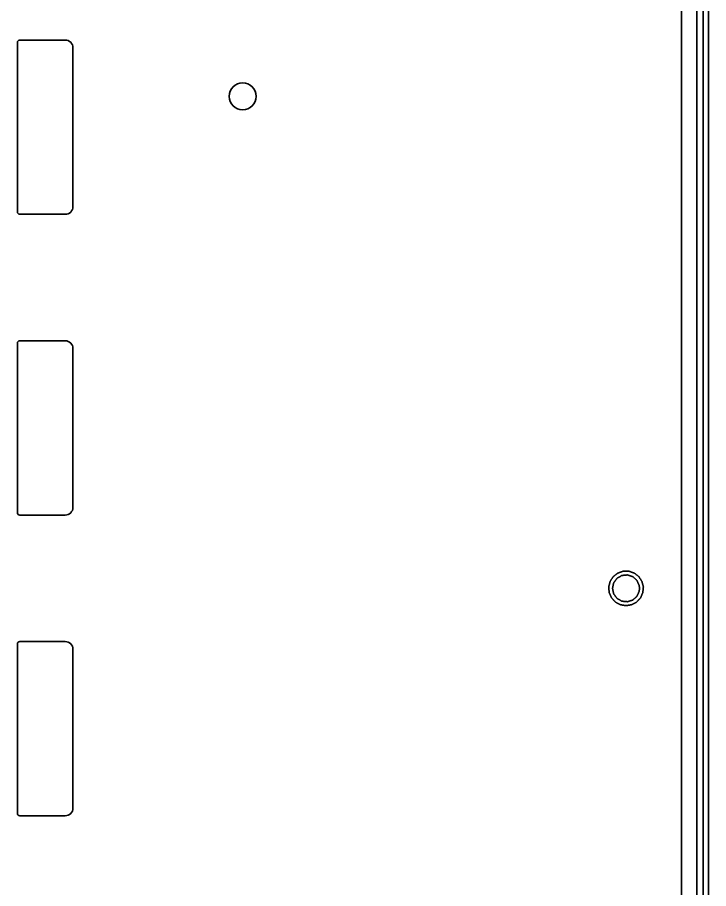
# Model space of a CAD drawing. Extents: x 5819 to 10669, y -850 to 3886.
# Drawn here: x 9145 to 9234.6, y 3543.8 to 3656.8 of the extents above; entities that cross this region are included whole.
import ezdxf

# ---------------------------------------------------------------- set-up
doc = ezdxf.new("R2010")
doc.units = 0
doc.header["$LTSCALE"] = 5
doc.layers.add('1', color=7, linetype='CONTINUOUS', true_color=0xffffff)

msp = doc.modelspace()

# ---------------------------------------------------------------- linework, layer by layer
at = {"layer": '1', "color": 7, "linetype": 'Continuous', "lineweight": 35}
for p, q in [((9233.07, 3749.33), (9233.07, 2751.33)), ((9234.57, 2734.53), (9234.57, 3748.53)), ((9233.89, 3745.53), (9233.89, 2737.53)), ((9231.07, 3703.26), (9231.07, 2864.39)), ((9145.27, 3653.83), (9151.17, 3653.83)), ((9144.97, 3631.53), (9144.97, 3653.53)), ((9152.17, 3652.83), (9152.17, 3632.23)), ((9151.17, 3631.23), (9145.27, 3631.23)), ((9144.97, 3592.53), (9144.97, 3614.53)), ((9145.27, 3614.83), (9151.17, 3614.83)), ((9152.17, 3613.83), (9152.17, 3593.23)), ((9151.17, 3592.23), (9145.27, 3592.23)), ((9145.27, 3575.83), (9151.17, 3575.83)), ((9144.97, 3553.53), (9144.97, 3575.53)), ((9152.17, 3574.83), (9152.17, 3554.23)), ((9151.17, 3553.23), (9145.27, 3553.23))]:
    msp.add_line(p, q, dxfattribs=at)
for centre, radius, start, end in [((9145.27, 3653.53), 0.3, 90, 180), ((9151.17, 3652.83), 1, 0, 90), ((9174.17, 3646.53), 1.75, 0, 180), ((9174.17, 3646.53), 1.75, 180, 0), ((9151.17, 3632.23), 1, 270, 0), ((9145.27, 3631.53), 0.3, 180, 270), ((9145.27, 3614.53), 0.3, 90, 180), ((9151.17, 3613.83), 1, 0, 90), ((9151.17, 3593.23), 1, 270, 0), ((9145.27, 3592.53), 0.3, 180, 270), ((9145.27, 3575.53), 0.3, 90, 180), ((9151.17, 3574.83), 1, 0, 90), ((9151.17, 3554.23), 1, 270, 0), ((9145.27, 3553.53), 0.3, 180, 270)]:
    msp.add_arc(centre, radius, start, end, dxfattribs=at)
for points, knots in [([(9223.87, 3580.48), (9224.6, 3580.6), (9225.25, 3580.95), (9225.76, 3581.5), (9226.05, 3582.17), (9226.12, 3582.91), (9225.93, 3583.63), (9225.53, 3584.25), (9224.94, 3584.7), (9224.24, 3584.95), (9223.5, 3584.95), (9222.8, 3584.7), (9222.22, 3584.25), (9221.81, 3583.63), (9221.63, 3582.91), (9221.69, 3582.17), (9221.99, 3581.5), (9222.49, 3580.95), (9223.14, 3580.6), (9223.87, 3580.48)], [0, 0, 0.052633, 0.105265, 0.157896, 0.210526, 0.263159, 0.315791, 0.368421, 0.421054, 0.473685, 0.526316, 0.578947, 0.63158, 0.68421, 0.736842, 0.789474, 0.842106, 0.894736, 0.947369, 1, 1]), ([(9225.62, 3582.73), (9225.58, 3582.36), (9225.29, 3581.7), (9224.75, 3581.21), (9224.06, 3580.99), (9223.33, 3581.06), (9222.7, 3581.43), (9222.27, 3582.01), (9222.12, 3582.73), (9222.27, 3583.44), (9222.7, 3584.03), (9223.33, 3584.39), (9224.06, 3584.47), (9224.75, 3584.24), (9225.29, 3583.75), (9225.58, 3583.09), (9225.62, 3582.73)], [0, 0, 0.033503, 0.100147, 0.166788, 0.23343, 0.300071, 0.366713, 0.433356, 0.499998, 0.56664, 0.633282, 0.699927, 0.766568, 0.833209, 0.89985, 0.966494, 1, 1])]:
    msp.add_open_spline(points, degree=1, knots=knots, dxfattribs=at)

doc.saveas('drawing.dxf')
